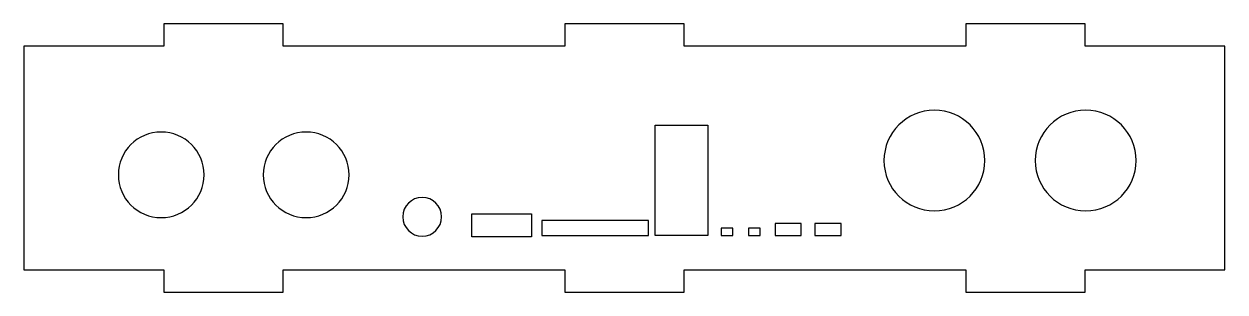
# Model space of a CAD drawing. Extents: x 6 to 167, y -40 to -4.
import ezdxf

# ---------------------------------------------------------------- set-up
doc = ezdxf.new("R2010")
doc.units = 0
doc.header["$MEASUREMENT"] = 0
doc.layers.add('LAYER_1', color=7, linetype='CONTINUOUS')

# ---------------------------------------------------------------- blocks, each defined once
blk = doc.blocks.new('BLOCK_2')
at = {"layer": 'LAYER_1', "color": 1}
for points in [[(166.79, -6.85), (148.04, -6.85), (148.04, -3.85), (132.04, -3.85), (132.04, -6.85), (94.29, -6.85), (94.29, -3.85), (78.29, -3.85), (78.29, -6.85), (40.54, -6.85), (40.54, -3.85), (24.54, -3.85), (24.54, -6.85), (5.79, -6.85), (5.79, -36.85), (24.54, -36.85), (24.54, -39.85), (40.54, -39.85), (40.54, -36.85), (78.29, -36.85), (78.29, -39.85), (94.29, -39.85), (94.29, -36.85), (132.04, -36.85), (132.04, -39.85), (148.04, -39.85), (148.04, -36.85), (166.79, -36.85), (166.79, -6.85)], [(90.39, -17.45), (97.45, -17.45), (97.45, -32.25), (90.39, -32.25), (90.39, -17.45)], [(65.83, -29.35), (73.83, -29.35), (73.83, -32.45), (65.83, -32.45), (65.83, -29.35)], [(75.19, -32.25), (89.51, -32.25), (89.51, -30.25), (75.19, -30.25), (75.19, -32.25)], [(99.25, -32.25), (100.83, -32.25), (100.83, -31.25), (99.25, -31.25), (99.25, -32.25)], [(102.92, -32.25), (104.5, -32.25), (104.5, -31.25), (102.92, -31.25), (102.92, -32.25)], [(106.49, -32.25), (110, -32.25), (110, -30.65), (106.49, -30.65), (106.49, -32.25)], [(111.83, -32.25), (115.34, -32.25), (115.34, -30.65), (111.83, -30.65), (111.83, -32.25)]]:
    blk.add_lwpolyline(points, dxfattribs=at)
for points in [[(121.08, -22.19), (121.08, -18.46), (124.11, -15.43), (127.84, -15.43), (131.57, -15.43), (134.6, -18.46), (134.6, -22.19), (134.6, -25.93), (131.57, -28.95), (127.84, -28.95), (124.11, -28.95), (121.08, -25.93), (121.08, -22.19)], [(141.36, -22.19), (141.36, -18.46), (144.39, -15.43), (148.12, -15.43), (151.86, -15.43), (154.88, -18.46), (154.88, -22.19), (154.88, -25.93), (151.86, -28.95), (148.12, -28.95), (144.39, -28.95), (141.36, -25.93), (141.36, -22.19)], [(18.44, -24.11), (18.44, -20.93), (21.01, -18.36), (24.19, -18.36), (27.36, -18.36), (29.94, -20.93), (29.94, -24.11), (29.94, -27.28), (27.36, -29.86), (24.19, -29.86), (21.01, -29.86), (18.44, -27.28), (18.44, -24.11)], [(37.87, -24.11), (37.87, -20.93), (40.44, -18.36), (43.62, -18.36), (46.79, -18.36), (49.37, -20.93), (49.37, -24.11), (49.37, -27.28), (46.79, -29.86), (43.62, -29.86), (40.44, -29.86), (37.87, -27.28), (37.87, -24.11)], [(56.57, -29.75), (56.57, -28.31), (57.74, -27.15), (59.17, -27.15), (60.61, -27.15), (61.77, -28.31), (61.77, -29.75), (61.77, -31.18), (60.61, -32.35), (59.17, -32.35), (57.74, -32.35), (56.57, -31.18), (56.57, -29.75)]]:
    blk.add_open_spline(points, degree=3, knots=[0, 0, 0, 0, 1, 1, 1, 2, 2, 2, 3, 3, 3, 4, 4, 4, 4], dxfattribs=at)

msp = doc.modelspace()

# ---------------------------------------------------------------- block references
at = {"layer": 'LAYER_1'}
msp.add_blockref('BLOCK_2', (0, 0), dxfattribs=at)

doc.saveas('drawing.dxf')
